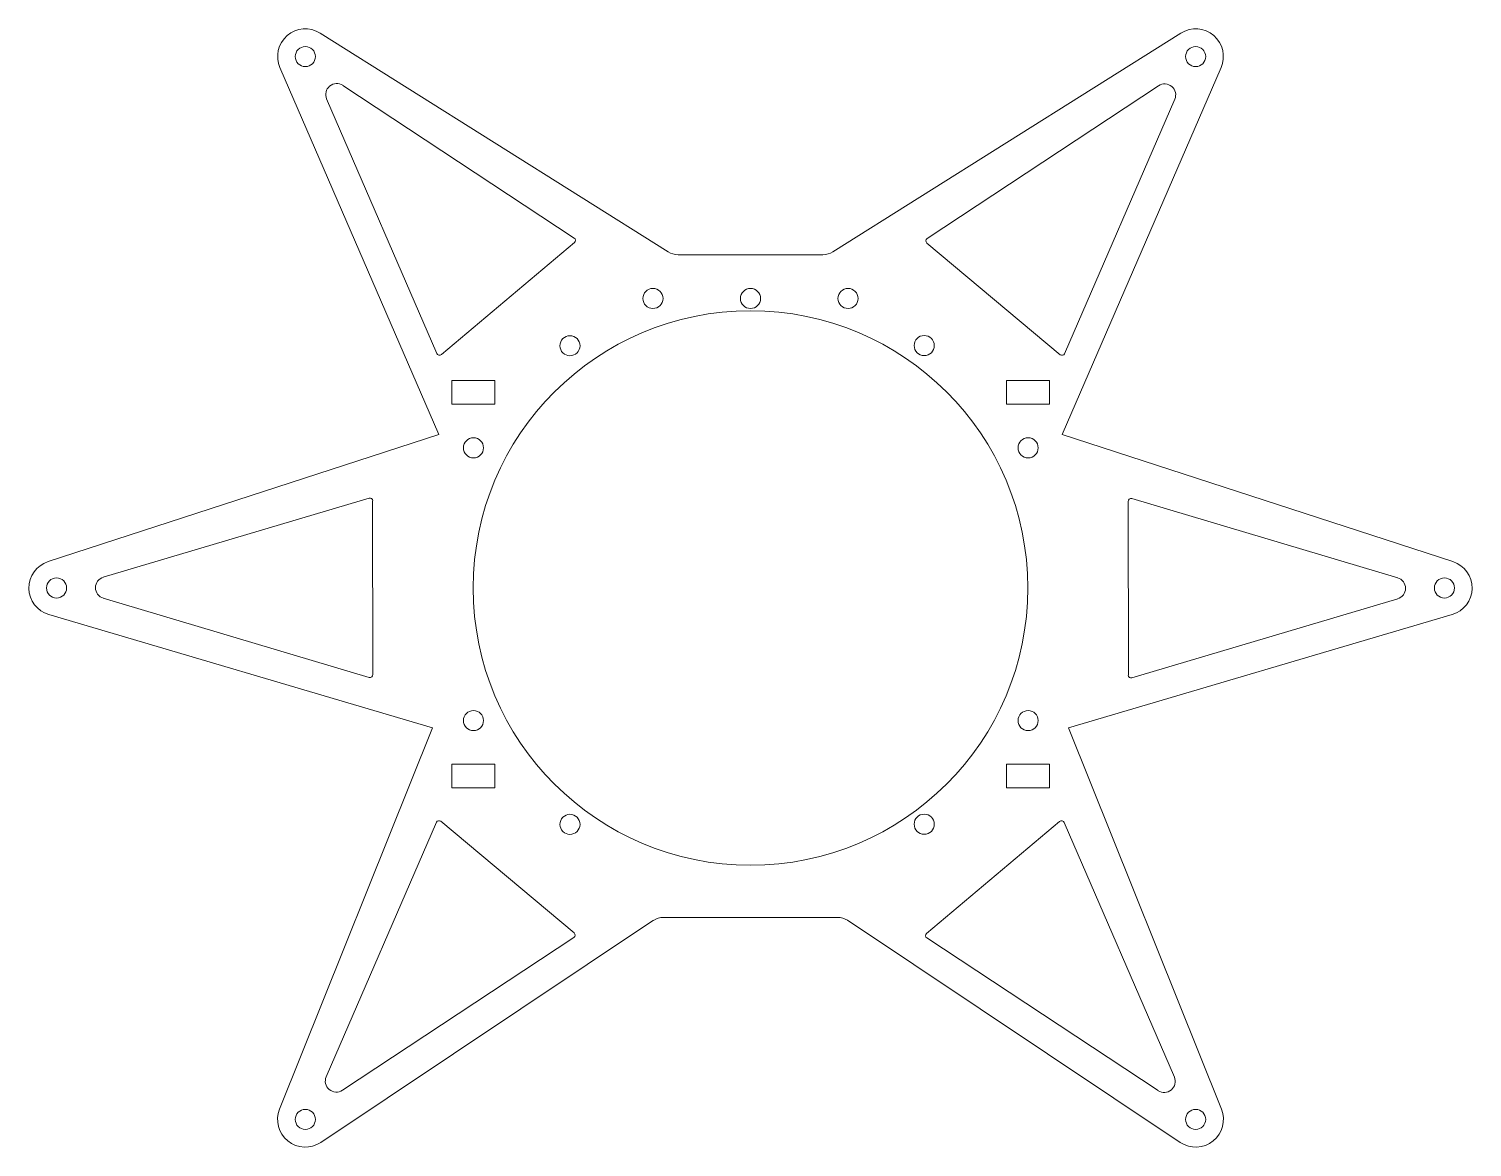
# Model space of a CAD drawing. Header units: millimetres. Extents: x 546 to 754, y 371 to 532.
import ezdxf

# ---------------------------------------------------------------- set-up
doc = ezdxf.new("R2010")
doc.units = ezdxf.units.MM

msp = doc.modelspace()

# ---------------------------------------------------------------- linework, layer by layer
at = {"color": 7, "linetype": 'Continuous', "lineweight": 15}
for p, q in [((588.08, 531.54), (638.27, 499.99)), ((712.24, 531.54), (662.05, 499.99)), ((582.28, 526.56), (605.21, 473.62)), ((718.04, 526.56), (695.11, 473.62)), ((591.36, 524), (624.74, 501.97)), ((709.03, 523.95), (675.64, 501.92)), ((589.02, 522.04), (604.92, 485.34)), ((711.36, 521.99), (695.46, 485.29)), ((605.57, 485.19), (624.78, 501.33)), ((675.6, 501.25), (694.84, 485.14)), ((639.72, 499.57), (660.6, 499.57)), ((607.1, 478.01), (607.1, 481.41)), ((607.1, 481.41), (613.3, 481.41)), ((613.3, 478.01), (613.3, 481.41)), ((693.3, 481.41), (687.1, 481.41)), ((687.1, 478.01), (687.1, 481.41)), ((693.3, 478.01), (693.3, 481.41)), ((607.1, 478.01), (613.3, 478.01)), ((693.3, 478.01), (687.1, 478.01)), ((548.84, 455.29), (605.21, 473.62)), ((751.48, 455.29), (695.11, 473.62)), ((556.81, 453.05), (595.15, 464.46)), ((743.51, 452.97), (705.17, 464.39)), ((595.68, 438.99), (595.66, 464.08)), ((704.64, 463.99), (704.66, 438.9)), ((556.81, 450.01), (595.15, 438.59)), ((743.51, 449.92), (705.17, 438.52)), ((548.94, 447.65), (604.29, 431.34)), ((751.38, 447.65), (696.03, 431.34)), ((582.24, 376.32), (604.29, 431.34)), ((718.08, 376.32), (696.03, 431.34)), ((607.1, 426.06), (607.1, 422.66)), ((607.1, 426.06), (613.3, 426.06)), ((613.3, 426.06), (613.3, 422.66)), ((693.3, 426.06), (687.1, 426.06)), ((687.1, 426.06), (687.1, 422.66)), ((693.3, 426.06), (693.3, 422.66)), ((607.1, 422.66), (613.3, 422.66)), ((693.3, 422.66), (687.1, 422.66)), ((588.96, 380.99), (604.86, 417.69)), ((624.72, 401.73), (605.48, 417.84)), ((694.75, 417.79), (675.54, 401.65)), ((711.3, 380.94), (695.4, 417.64)), ((637.61, 403.97), (662.71, 403.97)), ((588.17, 371.5), (636.15, 403.55)), ((712.15, 371.5), (664.17, 403.55)), ((591.29, 379.03), (624.68, 401.06)), ((708.96, 378.98), (675.58, 401.01))]:
    msp.add_line(p, q, dxfattribs=at)
for centre, radius in [((585.95, 528.15), 1.45), ((714.37, 528.15), 1.45), ((636.09, 493.26), 1.45), ((650.16, 493.26), 1.45), ((664.23, 493.26), 1.45), ((650.16, 451.49), 40), ((624.12, 486.44), 1.45), ((675.22, 486.46), 1.45), ((610.2, 471.71), 1.45), ((690.2, 471.71), 1.45), ((550.07, 451.49), 1.45), ((750.25, 451.49), 1.45), ((610.2, 432.36), 1.45), ((690.2, 432.36), 1.45), ((624.12, 417.39), 1.45), ((675.22, 417.41), 1.45), ((585.95, 374.83), 1.45), ((714.37, 374.83), 1.45)]:
    msp.add_circle(centre, radius, dxfattribs=at)
for centre, radius, start, end in [((585.95, 528.15), 4, 57.8476, 203.4218), ((714.37, 528.15), 4, 336.5782, 122.1524), ((590.48, 522.68), 1.59, 56.5724, 203.4218), ((709.9, 522.62), 1.59, 336.5724, 123.4218), ((624.52, 501.64), 0.397, 310.0501, 56.5724), ((675.87, 501.57), 0.415, 123.4218, 230.0501), ((639.72, 502.31), 2.74, 237.8476, 270), ((660.6, 502.31), 2.74, 270, 302.1524), ((605.3, 485.5), 0.415, 203.4218, 310.0501), ((695.09, 485.45), 0.397, 230.0501, 336.5724), ((595.27, 464.08), 0.397, 0.0501, 106.5724), ((705.05, 463.99), 0.415, 73.4218, 180.0501), ((550.07, 451.49), 4, 108.0056, 253.5799), ((750.25, 451.49), 4, 286.4201, 71.9944), ((557.27, 451.53), 1.59, 106.5724, 253.4218), ((743.05, 451.45), 1.59, 286.5724, 73.4218), ((595.27, 438.99), 0.415, 253.4218, 0.0501), ((705.05, 438.9), 0.397, 180.0501, 286.5724), ((605.23, 417.53), 0.397, 50.0501, 156.5724), ((695.02, 417.48), 0.415, 23.4218, 130.0501), ((637.61, 401.21), 2.75, 90, 122.0753), ((662.71, 401.23), 2.74, 57.8476, 90), ((624.45, 401.41), 0.415, 303.4218, 50.0501), ((675.8, 401.34), 0.397, 130.0501, 236.5724), ((590.42, 380.36), 1.59, 156.5724, 303.4218), ((709.84, 380.3), 1.59, 236.5724, 23.4218), ((585.95, 374.83), 4, 158.1637, 303.738), ((714.37, 374.83), 4, 236.262, 21.8363)]:
    msp.add_arc(centre, radius, start, end, dxfattribs=at)

doc.saveas('drawing.dxf')
